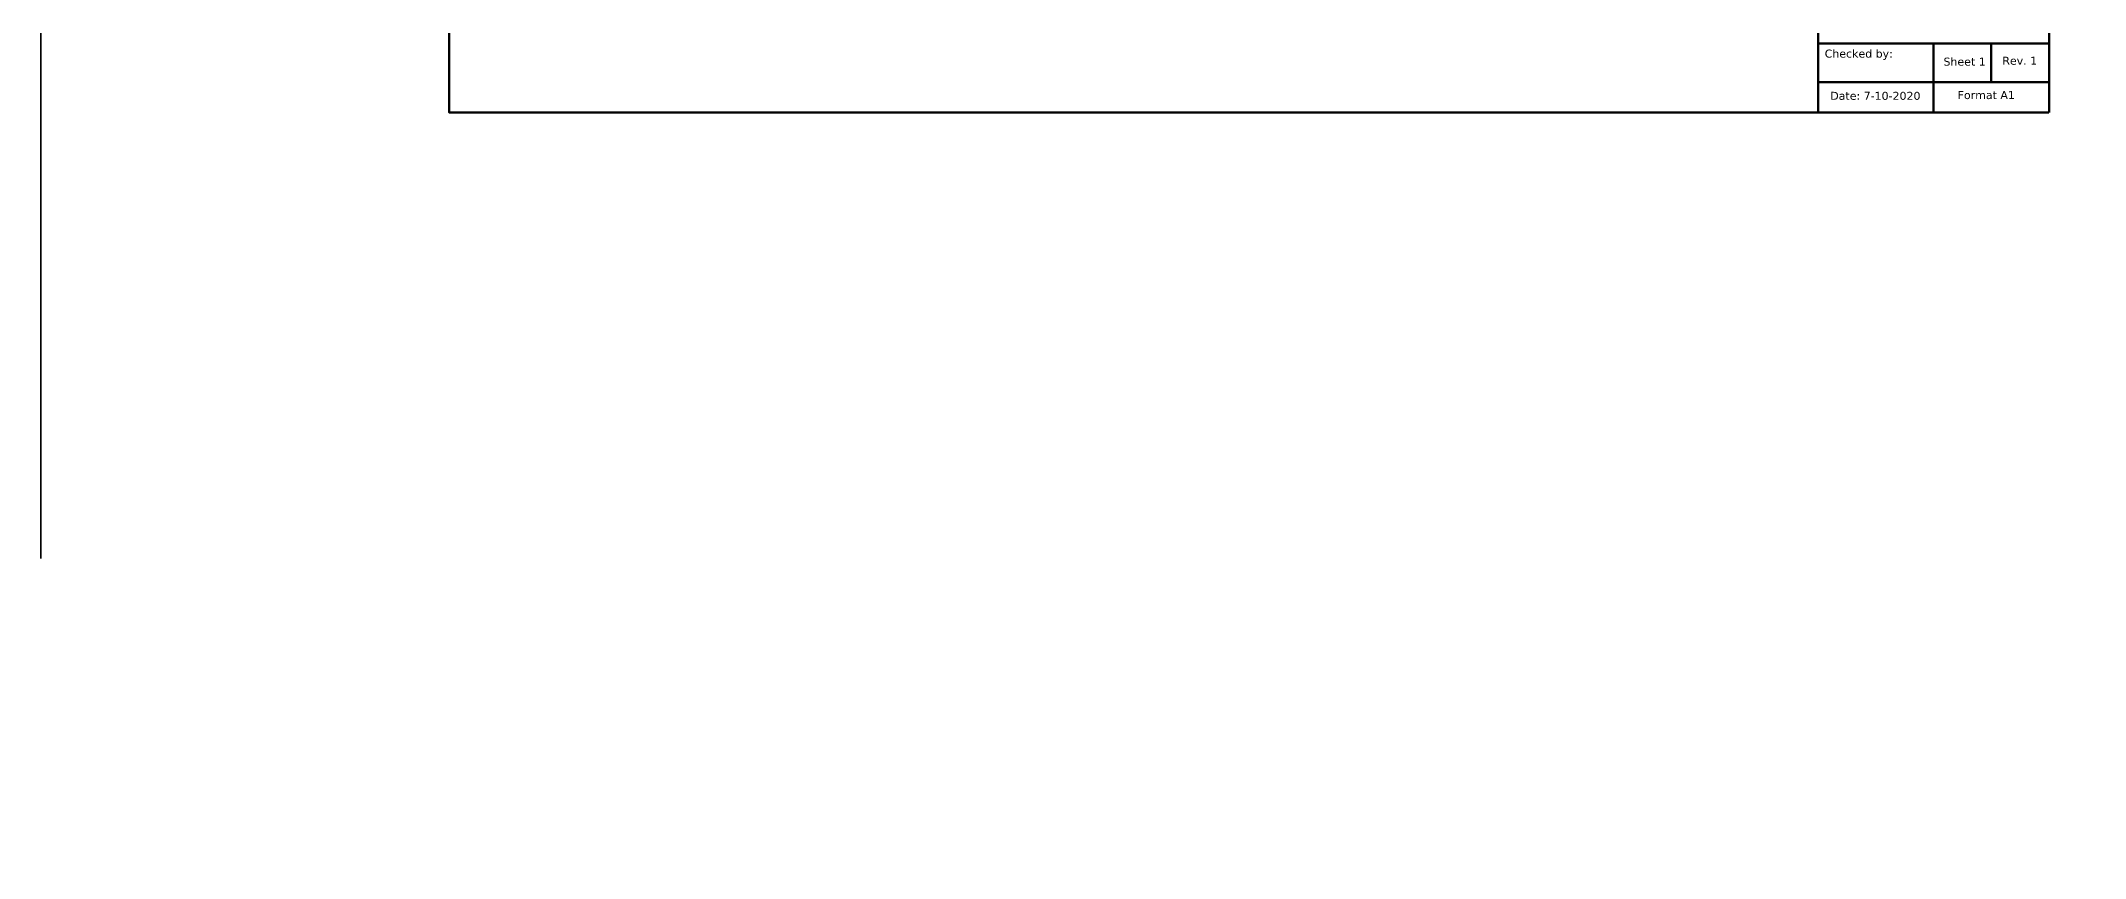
# Model space of a CAD drawing. Header units: feet. Extents: x 15113 to 123217, y -97269 to -8247.
# Drawn here: x 15113 to 19409, y -51840 to -50122 of the extents above; entities that cross this region are included whole.
import ezdxf

# ---------------------------------------------------------------- set-up
doc = ezdxf.new("R2010")
doc.units = ezdxf.units.FT
doc.header["$LTSCALE"] = 50.2
doc.header["$MEASUREMENT"] = 0
doc.header["$PDMODE"] = 3
doc.linetypes.add('DASHED', pattern=[0.75, 0.5, -0.25])
doc.linetypes.add('PHANTOM2', pattern=[1.25, 0.625, -0.125, 0.125, -0.125, 0.125, -0.125])
doc.layers.get('0').update_dxf_attribs({"lineweight": 35})
doc.layers.add('drg seal', color=250, linetype='Continuous', lineweight=120)
doc.layers.add('drg seal txt', color=7, linetype='Continuous')
doc.layers.add('Str grid', color=7, linetype='Continuous', true_color=0x17d337)
doc.layers.add('Str Ramp', color=5, linetype='Continuous', lineweight=35, transparency=0.7)
doc.styles.get("Standard").update_dxf_attribs({"font": 'arial.ttf'})
doc.dimstyles.new('Copy of Standard', dxfattribs={"dimscale": 40, "dimtxt": 0.25, "dimasz": 0.3, "dimexe": 0.18, "dimexo": 5, "dimgap": 0.09, "dimtad": 0, "dimtih": 1, "dimtoh": 1, "dimdec": 0, "dimzin": 0, "dimdsep": 46, "dimlunit": 4, "dimtxsty": 'Standard', "dimcen": 0.2, "dimse1": 1, "dimse2": 1, "dimadec": 0, "dimazin": 0, "dimtfac": 1, "dimtdec": 0, "dimtofl": 0, "dimtmove": 0, "dimatfit": 3, "dimfxl": 1, "dimtolj": 1, "dimtzin": 0, "dimarcsym": 0})

# ---------------------------------------------------------------- blocks, each defined once
blk = doc.blocks.new('_ArchTick')
at = {"color": 0, "linetype": 'ByBlock', "const_width": 0.15}
blk.add_lwpolyline([(-0.5, -0.5), (0.5, 0.5)], dxfattribs=at)
blk = doc.blocks.new('*D741')
at = {"layer": 'Defpoints', "color": 0, "linetype": 'PHANTOM2', "transparency": 16777216}
for p in [(17924.6, -49520.4), (18068.6, -49520.4), (18068.6, -56687.6)]:
    blk.add_point(p, dxfattribs=at)
at = {"layer": 'Str grid', "color": 0, "linetype": 'PHANTOM2', "lineweight": -2, "transparency": 16777216}
for p, q in [((17924.6, -49520.4), (17985, -49520.4)), ((18068.6, -49520.4), (18008.3, -49520.4))]:
    blk.add_line(p, q, dxfattribs=at)
at = {"layer": 'Str grid', "color": 0, "linetype": 'PHANTOM2', "lineweight": -2, "transparency": 16777216, "xscale": 12, "yscale": 12, "zscale": 12, "rotation": 180}
blk.add_blockref('_ArchTick', (17924.6, -49520.4), dxfattribs=at)
at = {"layer": 'Str grid', "color": 0, "linetype": 'PHANTOM2', "lineweight": -2, "transparency": 16777216, "xscale": 12, "yscale": 12, "zscale": 12}
blk.add_blockref('_ArchTick', (18068.6, -49520.4), dxfattribs=at)
at = {"layer": 'Str grid', "color": 0, "linetype": 'PHANTOM2', "transparency": 16777216, "insert": (17996.6, -49520.4), "char_height": 10, "attachment_point": 5}
blk.add_mtext("\\A1;12'", dxfattribs=at)

msp = doc.modelspace()

# ---------------------------------------------------------------- linework, layer by layer
at = {"layer": 'drg seal', "lineweight": 70}
for p, q in [((18848.57928, -50272.44919), (18848.57928, -49787.43751)), ((18848.57928, -50126.94569), (19333.13315, -50126.94569)), ((19090.62732, -50126.94569), (19090.62732, -50272.44919)), ((19211.88024, -50126.94569), (19211.88024, -50208.63333)), ((18849.80734, -50208.63333), (19333.59095, -50208.63333))]:
    msp.add_line(p, q, dxfattribs=at)
msp.add_lwpolyline([(19333.59095, -50272.44919), (19333.59095, -47729.5), (15971.2, -47729.5), (15971.2, -50272.44919), (19333.13315, -50272.44919)], dxfattribs=at)
at = {"layer": 'Str Ramp', "color": 1, "linetype": 'DASHED', "ltscale": 150}
msp.add_lwpolyline([(15113.1, -46836), (37167.2, -46836), (37167.2, -62505.1), (15113.1, -62505.1)], close=True, dxfattribs=at)

# ---------------------------------------------------------------- texts
at = {"layer": 'drg seal txt', "char_height": 16.813738, "width": 2956.5891667, "attachment_point": 1}
for s, insert in [('{\\fVerdana|b0|i0|c0|p34;Checked by:}', (18862.07837, -50140.0504)), ('{\\fVerdana|b0|i0|c0|p34;Sheet 1}', (19111.7439, -50156.92194)), ('{\\fVerdana|b0|i0|c0|p34;Rev. 1}', (19235.38914, -50155.00414)), ('{\\fVerdana|b0|i0|c0|p34;Date: 7-10-2020}', (18873.79233, -50228.80504)), ('{\\fVerdana|b0|i0|c0|p34;Format A1}', (19141.48491, -50227.21703))]:
    msp.add_mtext(s, dxfattribs=dict(at, insert=insert))

# ---------------------------------------------------------------- dimensions: what is measured, and where the dimension line sits
at = {"layer": 'Str grid', "color": 0, "linetype": 'PHANTOM2'}
dim = msp.add_linear_dim(base=(18068.6415, -49520.3805), p1=(17924.6415, -49520.3805), p2=(18068.6415, -56687.62134), dimstyle='Copy of Standard', override={"dimblk": 'ArchTick'}, dxfattribs=at)
dim.commit()
dim.dimension.update_dxf_attribs({"geometry": '*D741', "text_midpoint": (17996.6415, -49520.3805)})

doc.saveas('drawing.dxf')
